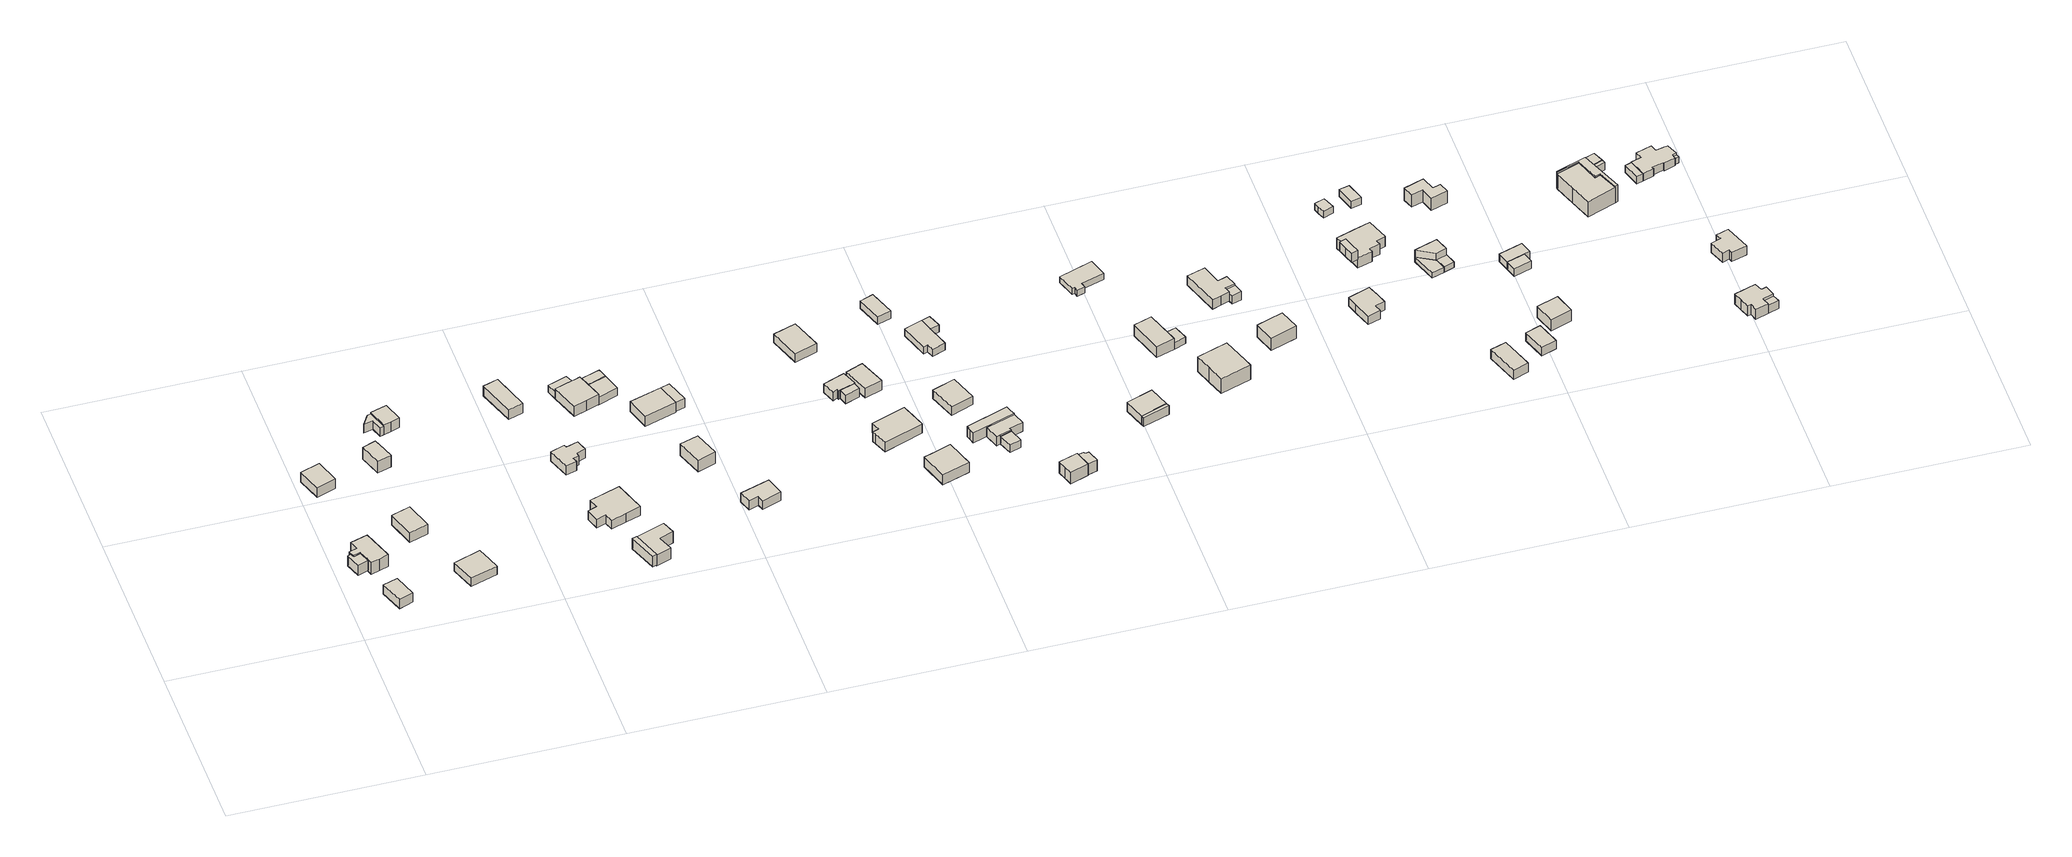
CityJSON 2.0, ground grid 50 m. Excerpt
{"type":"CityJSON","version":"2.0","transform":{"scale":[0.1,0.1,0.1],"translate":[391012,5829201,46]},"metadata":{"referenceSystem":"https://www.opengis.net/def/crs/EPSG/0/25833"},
"CityObjects":{
"building1":{"type":"Building","attributes":{"Gemeindeschluessel":"11000003","BezugspunktDach":"2200","function":"51009_1610","measuredHeight":3.14,"storeysAboveGround":0},"address":[{"country":"Germany","locality":"Berlin"}],"geometry":[{"type":"Solid","lod":"1","boundaries":[[[[0,1,2,3,4,5]],[[6,7,8,9,10,11]],[[6,11,5,4]],[[7,6,4,3]],[[8,7,3,2]],[[9,8,2,1]],[[10,9,1,0]],[[11,10,0,5]]]]}]},
"building2":{"type":"Building","attributes":{"Gemeindeschluessel":"11000003","BezugspunktDach":"2200","function":"31001_1312","measuredHeight":2.89,"storeysAboveGround":1},"address":[{"country":"Germany","locality":"Berlin","thoroughfareNumber":"14","thoroughfareName":"Huflattichweg"}],"geometry":[{"type":"Solid","lod":"1","boundaries":[[[[12,13,14,15]],[[16,17,18,19]],[[16,19,15,14]],[[17,16,14,13]],[[18,17,13,12]],[[19,18,12,15]]]]}]},
"building3":{"type":"Building","attributes":{"Gemeindeschluessel":"11000003","BezugspunktDach":"2200","function":"31001_1312","measuredHeight":5,"storeysAboveGround":1},"address":[{"country":"Germany","locality":"Berlin","thoroughfareNumber":"16","thoroughfareName":"Huflattichweg"}],"geometry":[{"type":"Solid","lod":"1","boundaries":[[[[20,21,22,23,24,25,26,27,28,29,30]],[[31,32,33,34,35,36,37,38,39,40,41]],[[31,41,30,29]],[[32,31,29,28]],[[33,32,28,27]],[[34,33,27,26]],[[35,34,26,25]],[[36,35,25,24]],[[37,36,24,23]],[[38,37,23,22]],[[39,38,22,21]],[[40,39,21,20]],[[41,40,20,30]]]]}]},
"building4":{"type":"Building","attributes":{"Gemeindeschluessel":"11000003","BezugspunktDach":"2200","function":"31001_1312","measuredHeight":3.61,"storeysAboveGround":1},"address":[{"country":"Germany","locality":"Berlin","thoroughfareNumber":"48","thoroughfareName":"Wildkräuterweg"}],"geometry":[{"type":"Solid","lod":"1","boundaries":[[[[42,43,44,45]],[[46,47,48,49]],[[46,49,45,44]],[[47,46,44,43]],[[48,47,43,42]],[[49,48,42,45]]]]}]},
"building5":{"type":"Building","attributes":{"Gemeindeschluessel":"11000003","BezugspunktDach":"2200","function":"31001_1312","measuredHeight":3.15,"storeysAboveGround":1},"address":[{"country":"Germany","locality":"Berlin","thoroughfareNumber":"15","thoroughfareName":"Goldrutenweg"}],"geometry":[{"type":"Solid","lod":"1","boundaries":[[[[50,51,52,53]],[[54,55,56,57]],[[54,57,53,52]],[[55,54,52,51]],[[56,55,51,50]],[[57,56,50,53]]]]}]},
"building6":{"type":"Building","attributes":{"Gemeindeschluessel":"11000003","BezugspunktDach":"2200","function":"31001_1312","measuredHeight":3.26,"storeysAboveGround":1},"address":[{"country":"Germany","locality":"Berlin","thoroughfareNumber":"13","thoroughfareName":"Goldrutenweg"}],"geometry":[{"type":"Solid","lod":"1","boundaries":[[[[58,59,60,61,62]],[[63,64,65,66,67]],[[63,67,62,61]],[[64,63,61,60]],[[65,64,60,59]],[[66,65,59,58]],[[67,66,58,62]]]]}]},
"building7":{"type":"Building","attributes":{"Gemeindeschluessel":"11000003","BezugspunktDach":"2200","function":"31001_1312","measuredHeight":4.02,"storeysAboveGround":1},"address":[{"country":"Germany","locality":"Berlin","thoroughfareNumber":"17","thoroughfareName":"Goldrutenweg"}],"geometry":[{"type":"Solid","lod":"1","boundaries":[[[[68,69,70,71,72]],[[73,74,75,76,77]],[[73,77,72,71]],[[74,73,71,70]],[[75,74,70,69]],[[76,75,69,68]],[[77,76,68,72]]]]}]},
"building8":{"type":"Building","attributes":{"Gemeindeschluessel":"11000003","BezugspunktDach":"2200","function":"51009_1610","measuredHeight":2.67,"storeysAboveGround":0},"address":[{"country":"Germany","locality":"Berlin"}],"geometry":[{"type":"Solid","lod":"1","boundaries":[[[[78,79,80,81,82,83]],[[84,85,86,87,88,89]],[[84,89,83,82]],[[85,84,82,81]],[[86,85,81,80]],[[87,86,80,79]],[[88,87,79,78]],[[89,88,78,83]]]]}]},
"building9":{"type":"Building","attributes":{"Gemeindeschluessel":"11000003","BezugspunktDach":"2200","function":"31001_1312","measuredHeight":3.31,"storeysAboveGround":1},"address":[{"country":"Germany","locality":"Berlin","thoroughfareNumber":"19","thoroughfareName":"Goldrutenweg"}],"geometry":[{"type":"Solid","lod":"1","boundaries":[[[[90,91,92,93,94]],[[95,96,97,86,85]],[[95,85,94,93]],[[96,95,93,92]],[[97,96,92,91]],[[86,97,91,90]],[[85,86,90,94]]]]}]},
"building10":{"type":"Building","attributes":{"Gemeindeschluessel":"11000003","BezugspunktDach":"2200","function":"51009_1610","measuredHeight":3.44,"storeysAboveGround":0},"address":[{"country":"Germany","locality":"Berlin"}],"geometry":[{"type":"Solid","lod":"1","boundaries":[[[[98,99,100,101]],[[102,103,104,105]],[[102,105,101,100]],[[103,102,100,99]],[[104,103,99,98]],[[105,104,98,101]]]]}]},
"building11":{"type":"Building","attributes":{"Gemeindeschluessel":"11000003","BezugspunktDach":"2200","function":"31001_1312","measuredHeight":3.64,"storeysAboveGround":1},"address":[{"country":"Germany","locality":"Berlin","thoroughfareNumber":"12","thoroughfareName":"Goldrutenweg"}],"geometry":[{"type":"Solid","lod":"1","boundaries":[[[[106,107,108,109,110,111,112,113,114,115]],[[116,117,118,119,120,121,122,123,124,125]],[[116,125,115,114]],[[117,116,114,113]],[[118,117,113,112]],[[119,118,112,111]],[[120,119,111,110]],[[121,120,110,109]],[[122,121,109,108]],[[123,122,108,107]],[[124,123,107,106]],[[125,124,106,115]]]]}]},
"building12":{"type":"Building","attributes":{"Gemeindeschluessel":"11000003","BezugspunktDach":"2200","function":"31001_1312","measuredHeight":3.37,"storeysAboveGround":1},"address":[{"country":"Germany","locality":"Berlin","thoroughfareNumber":"52","thoroughfareName":"Wildkräuterweg"}],"geometry":[{"type":"Solid","lod":"1","boundaries":[[[[126,127,128,129]],[[130,131,132,133]],[[130,133,129,128]],[[131,130,128,127]],[[132,131,127,126]],[[133,132,126,129]]]]}]},
"building13":{"type":"Building","attributes":{"Gemeindeschluessel":"11000003","BezugspunktDach":"2200","function":"31001_1312","measuredHeight":3.62,"storeysAboveGround":1},"address":[{"country":"Germany","locality":"Berlin","thoroughfareNumber":"10","thoroughfareName":"Goldrutenweg"}],"geometry":[{"type":"Solid","lod":"1","boundaries":[[[[134,135,136,137,138,139]],[[140,141,142,143,144,145]],[[140,145,139,138]],[[141,140,138,137]],[[142,141,137,136]],[[143,142,136,135]],[[144,143,135,134]],[[145,144,134,139]]]]}]},
"building14":{"type":"Building","attributes":{"Gemeindeschluessel":"11000003","BezugspunktDach":"2200","function":"31001_1312","measuredHeight":2.88,"storeysAboveGround":1},"address":[{"country":"Germany","locality":"Berlin","thoroughfareNumber":"14","thoroughfareName":"Goldrutenweg"}],"geometry":[{"type":"Solid","lod":"1","boundaries":[[[[146,147,148,149,150,151,152,153,154,155]],[[156,157,158,159,160,161,162,163,164,165]],[[156,165,155,154]],[[157,156,154,153]],[[158,157,153,152]],[[159,158,152,151]],[[160,159,151,150]],[[161,160,150,149]],[[162,161,149,148]],[[163,162,148,147]],[[164,163,147,146]],[[165,164,146,155]]]]}]},
"building15":{"type":"Building","attributes":{"Gemeindeschluessel":"11000003","function":"31001_1312"},"address":[{"country":"Germany","locality":"Berlin","thoroughfareNumber":"54","thoroughfareName":"Wildkräuterweg"}],"children":["building15-1","building15-2"]},
"building15-1":{"type":"BuildingPart","attributes":{"BezugspunktDach":"2200","measuredHeight":4.11,"storeysAboveGround":1},"parents":["building15"],"geometry":[{"type":"MultiSurface","lod":"1","boundaries":[[[166,167,168,169,170,171,172,173]],[[174,175,176,177,178,179,180,181]],[[182,183,181,173,172]],[[184,182,172,171]],[[176,175,171,170]],[[177,176,170,169]],[[178,177,169,168]],[[179,178,168,167]],[[180,179,167,166]],[[181,180,166,173]],[[174,181,183,182]],[[175,174,182,184]]]}]},
"building15-2":{"type":"BuildingPart","attributes":{"BezugspunktDach":"2200","measuredHeight":2.26,"storeysAboveGround":1},"parents":["building15"],"geometry":[{"type":"MultiSurface","lod":"1","boundaries":[[[183,184,185,186]],[[187,175,181,188]],[[187,188,186,185]],[[175,187,185,184]],[[188,181,183,186]],[[181,174,182,183]],[[175,184,182,174]]]}]},
"building16":{"type":"Building","attributes":{"Gemeindeschluessel":"11000003","BezugspunktDach":"2200","function":"51009_1610","measuredHeight":2.62,"storeysAboveGround":0},"address":[{"country":"Germany","locality":"Berlin"}],"geometry":[{"type":"Solid","lod":"1","boundaries":[[[[189,190,191,192,193,194,195]],[[196,197,198,199,200,201,202]],[[196,202,195,194]],[[197,196,194,193]],[[198,197,193,192]],[[199,198,192,191]],[[200,199,191,190]],[[201,200,190,189]],[[202,201,189,195]]]]}]},
"building17":{"type":"Building","attributes":{"Gemeindeschluessel":"11000003","BezugspunktDach":"2200","function":"31001_2723","measuredHeight":2.61,"storeysAboveGround":1},"address":[{"country":"Germany","locality":"Berlin","thoroughfareNumber":"54 (1)","thoroughfareName":"Wildkräuterweg"}],"geometry":[{"type":"Solid","lod":"1","boundaries":[[[[203,204,192,191,190]],[[199,198,205,206,200]],[[199,200,190,191]],[[198,199,191,192]],[[205,198,192,204]],[[206,205,204,203]],[[200,206,203,190]]]]}]},
"building18":{"type":"Building","attributes":{"Gemeindeschluessel":"11000003","BezugspunktDach":"2200","function":"31001_1312","measuredHeight":4.51,"storeysAboveGround":1},"address":[{"country":"Germany","locality":"Berlin","thoroughfareNumber":"33","thoroughfareName":"Frauenmantelweg"}],"geometry":[{"type":"Solid","lod":"1","boundaries":[[[[207,208,209,210]],[[211,212,213,214]],[[211,214,210,209]],[[212,211,209,208]],[[213,212,208,207]],[[214,213,207,210]]]]}]},
"building19":{"type":"Building","attributes":{"Gemeindeschluessel":"11000003","BezugspunktDach":"2200","function":"31001_1312","measuredHeight":3.18,"storeysAboveGround":1},"address":[{"country":"Germany","locality":"Berlin","thoroughfareNumber":"35","thoroughfareName":"Frauenmantelweg"}],"geometry":[{"type":"Solid","lod":"1","boundaries":[[[[215,216,217,218]],[[219,220,221,222]],[[219,222,218,217]],[[220,219,217,216]],[[221,220,216,215]],[[222,221,215,218]]]]}]},
"building20":{"type":"Building","attributes":{"Gemeindeschluessel":"11000003","BezugspunktDach":"2200","function":"31001_1312","measuredHeight":2.86,"storeysAboveGround":1},"address":[{"country":"Germany","locality":"Berlin","thoroughfareNumber":"31","thoroughfareName":"Frauenmantelweg"}],"geometry":[{"type":"Solid","lod":"1","boundaries":[[[[223,224,225,226,227,228]],[[229,230,231,232,233,234]],[[229,234,228,227]],[[230,229,227,226]],[[231,230,226,225]],[[232,231,225,224]],[[233,232,224,223]],[[234,233,223,228]]]]}]},
"building21":{"type":"Building","attributes":{"Gemeindeschluessel":"11000003","BezugspunktDach":"2200","function":"51009_1610","measuredHeight":2.93,"storeysAboveGround":0},"address":[{"country":"Germany","locality":"Berlin"}],"geometry":[{"type":"Solid","lod":"1","boundaries":[[[[216,235,236,217]],[[237,238,239,240]],[[237,240,217,236]],[[238,237,236,235]],[[239,238,235,216]],[[240,239,216,217]]]]}]},
"building22":{"type":"Building","attributes":{"Gemeindeschluessel":"11000003","BezugspunktDach":"2200","function":"31001_1312","measuredHeight":2.67,"storeysAboveGround":1},"address":[{"country":"Germany","locality":"Berlin","thoroughfareNumber":"32","thoroughfareName":"Frauenmantelweg"}],"geometry":[{"type":"Solid","lod":"1","boundaries":[[[[241,242,243,244,245,246,247,248]],[[249,250,251,252,253,254,255,256]],[[249,256,248,247]],[[250,249,247,246]],[[251,250,246,245]],[[252,251,245,244]],[[253,252,244,243]],[[254,253,243,242]],[[255,254,242,241]],[[256,255,241,248]]]]}]},
"building23":{"type":"Building","attributes":{"Gemeindeschluessel":"11000003","BezugspunktDach":"2200","function":"31001_1312","measuredHeight":2.71,"storeysAboveGround":1},"address":[{"country":"Germany","locality":"Berlin","thoroughfareNumber":"34","thoroughfareName":"Frauenmantelweg"}],"geometry":[{"type":"Solid","lod":"1","boundaries":[[[[257,258,259,260]],[[261,262,263,264]],[[261,264,260,259]],[[262,261,259,258]],[[263,262,258,257]],[[264,263,257,260]]]]}]},
"building24":{"type":"Building","attributes":{"Gemeindeschluessel":"11000003","BezugspunktDach":"2200","function":"51009_1610","measuredHeight":2.67,"storeysAboveGround":0},"address":[{"country":"Germany","locality":"Berlin"}],"geometry":[{"type":"Solid","lod":"1","boundaries":[[[[265,266,245,244]],[[251,267,268,252]],[[251,252,244,245]],[[267,251,245,266]],[[268,267,266,265]],[[252,268,265,244]]]]}]},
"building25":{"type":"Building","attributes":{"Gemeindeschluessel":"11000003","BezugspunktDach":"2200","function":"31001_1312","measuredHeight":3.29,"storeysAboveGround":1},"address":[{"country":"Germany","locality":"Berlin","thoroughfareNumber":"30","thoroughfareName":"Frauenmantelweg"}],"geometry":[{"type":"Solid","lod":"1","boundaries":[[[[269,270,271,272,273,274,275,276]],[[277,278,279,280,281,282,283,284]],[[277,284,276,275]],[[278,277,275,274]],[[279,278,274,273]],[[280,279,273,272]],[[281,280,272,271]],[[282,281,271,270]],[[283,282,270,269]],[[284,283,269,276]]]]}]},
"building26":{"type":"Building","attributes":{"Gemeindeschluessel":"11000003","BezugspunktDach":"2200","function":"31001_1312","measuredHeight":4.18,"storeysAboveGround":1},"address":[{"country":"Germany","locality":"Berlin","thoroughfareNumber":"28","thoroughfareName":"Frauenmantelweg"}],"geometry":[{"type":"Solid","lod":"1","boundaries":[[[[285,286,287,288,289]],[[290,291,292,293,294]],[[290,294,289,288]],[[291,290,288,287]],[[292,291,287,286]],[[293,292,286,285]],[[294,293,285,289]]]]}]},
"building27":{"type":"Building","attributes":{"Gemeindeschluessel":"11000003","BezugspunktDach":"2200","function":"31001_1312","measuredHeight":3.14,"storeysAboveGround":1},"address":[{"country":"Germany","locality":"Berlin","thoroughfareNumber":"32 (1)","thoroughfareName":"Frauenmantelweg"}],"geometry":[{"type":"Solid","lod":"1","boundaries":[[[[295,296,297,298]],[[299,300,301,302]],[[299,302,298,297]],[[300,299,297,296]],[[301,300,296,295]],[[302,301,295,298]]]]}]},
"building28":{"type":"Building","attributes":{"Gemeindeschluessel":"11000003","BezugspunktDach":"2200","function":"31001_1312","measuredHeight":2.69,"storeysAboveGround":1},"address":[{"country":"Germany","locality":"Berlin","thoroughfareNumber":"11","thoroughfareName":"Estragonweg"}],"geometry":[{"type":"Solid","lod":"1","boundaries":[[[[303,304,305,306]],[[307,308,309,310]],[[307,310,306,305]],[[308,307,305,304]],[[309,308,304,303]],[[310,309,303,306]]]]}]},
"building29":{"type":"Building","attributes":{"Gemeindeschluessel":"11000003","BezugspunktDach":"2200","function":"31001_2000","measuredHeight":4.21,"storeysAboveGround":1},"address":[{"country":"Germany","locality":"Berlin","thoroughfareNumber":"9 (1)","thoroughfareName":"Estragonweg"}],"geometry":[{"type":"Solid","lod":"1","boundaries":[[[[311,312,313,314,315,316]],[[317,318,319,320,321,322]],[[317,322,316,315]],[[318,317,315,314]],[[319,318,314,313]],[[320,319,313,312]],[[321,320,312,311]],[[322,321,311,316]]]]}]},
"building30":{"type":"Building","attributes":{"Gemeindeschluessel":"11000003","BezugspunktDach":"2200","function":"31001_1312","measuredHeight":2.4,"storeysAboveGround":1},"address":[{"country":"Germany","locality":"Berlin","thoroughfareNumber":"15","thoroughfareName":"Estragonweg"}],"geometry":[{"type":"Solid","lod":"1","boundaries":[[[[323,324,325,326,327]],[[328,329,330,331,332]],[[328,332,327,326]],[[329,328,326,325]],[[330,329,325,324]],[[331,330,324,323]],[[332,331,323,327]]]]}]},
"building31":{"type":"Building","attributes":{"Gemeindeschluessel":"11000003","function":"31001_1312"},"address":[{"country":"Germany","locality":"Berlin","thoroughfareNumber":"9","thoroughfareName":"Estragonweg"}],"children":["building31-1","building31-2"]},
"building31-1":{"type":"BuildingPart","attributes":{"BezugspunktDach":"2200","measuredHeight":2.94,"storeysAboveGround":1},"parents":["building31"],"geometry":[{"type":"Solid","lod":"1","boundaries":[[[[333,334,335,336,337,338,339]],[[340,341,342,343,344,345,346]],[[340,346,339,338]],[[341,340,338,337]],[[342,341,337,336]],[[343,342,336,335]],[[344,343,335,334],[344,347,348,343]],[[345,344,334,333]],[[346,345,333,339]],[[347,344,343,348]]]]}]},
"building31-2":{"type":"BuildingPart","attributes":{"BezugspunktDach":"2200","measuredHeight":2.49,"storeysAboveGround":1},"parents":["building31"],"geometry":[{"type":"MultiSurface","lod":"1","boundaries":[[[349,350,348,347]],[[343,351,352,344]],[[351,343,348,350]],[[352,351,350,349]],[[344,352,349,347]],[[353,343,344,347,348]]]}]},
"building32":{"type":"Building","attributes":{"Gemeindeschluessel":"11000003","BezugspunktDach":"2200","function":"31001_1312","measuredHeight":2.29,"storeysAboveGround":1},"address":[{"country":"Germany","locality":"Berlin","thoroughfareNumber":"13","thoroughfareName":"Estragonweg"}],"geometry":[{"type":"Solid","lod":"1","boundaries":[[[[354,355,356,357,358,359,360]],[[361,362,363,364,365,366,367]],[[361,367,360,359]],[[362,361,359,358]],[[363,362,358,357]],[[364,363,357,356]],[[365,364,356,355]],[[366,365,355,354]],[[367,366,354,360]]]]}]},
"building33":{"type":"Building","attributes":{"Gemeindeschluessel":"11000003","BezugspunktDach":"2200","function":"51009_1610","measuredHeight":2.34,"storeysAboveGround":0},"address":[{"country":"Germany","locality":"Berlin"}],"geometry":[{"type":"Solid","lod":"1","boundaries":[[[[358,368,369,359]],[[370,371,362,361]],[[370,361,359,369]],[[371,370,369,368]],[[362,371,368,358]],[[361,362,358,359]]]]}]},
"building34":{"type":"Building","attributes":{"Gemeindeschluessel":"11000003","BezugspunktDach":"2200","function":"31001_1312","measuredHeight":3.96,"storeysAboveGround":1},"address":[{"country":"Germany","locality":"Berlin","thoroughfareNumber":"7","thoroughfareName":"Estragonweg"}],"geometry":[{"type":"Solid","lod":"1","boundaries":[[[[372,373,374,375,376,377,378]],[[379,380,381,382,383,384,385]],[[379,385,378,377]],[[380,379,377,376]],[[381,380,376,375]],[[382,381,375,374]],[[383,382,374,373]],[[384,383,373,372]],[[385,384,372,378]]]]}]},
"building35":{"type":"Building","attributes":{"Gemeindeschluessel":"11000003","BezugspunktDach":"2200","function":"51009_1610","measuredHeight":3.5,"storeysAboveGround":0},"address":[{"country":"Germany","locality":"Berlin"}],"geometry":[{"type":"Solid","lod":"1","boundaries":[[[[374,386,387,388,389,376]],[[390,391,392,393,394,395]],[[390,395,376,389]],[[391,390,389,388]],[[392,391,388,387]],[[393,392,387,386]],[[394,393,386,374]],[[395,394,374,376]]]]}]},
"building36":{"type":"Building","attributes":{"Gemeindeschluessel":"11000003","BezugspunktDach":"2200","function":"31001_1312","measuredHeight":2.87,"storeysAboveGround":1},"address":[{"country":"Germany","locality":"Berlin","thoroughfareNumber":"5","thoroughfareName":"Brunnenkresseweg"}],"geometry":[{"type":"Solid","lod":"1","boundaries":[[[[396,397,398,399]],[[400,401,402,403]],[[400,403,399,398]],[[401,400,398,397]],[[402,401,397,396]],[[403,402,396,399]]]]}]},
"building37":{"type":"Building","attributes":{"Gemeindeschluessel":"11000003","BezugspunktDach":"2200","function":"51009_1610","measuredHeight":2.82,"storeysAboveGround":0},"address":[{"country":"Germany","locality":"Berlin"}],"geometry":[{"type":"Solid","lod":"1","boundaries":[[[[404,405,397,396]],[[406,407,408,409]],[[406,409,396,397]],[[407,406,397,405]],[[408,407,405,404]],[[409,408,404,396]]]]}]},
"building38":{"type":"Building","attributes":{"Gemeindeschluessel":"11000003","BezugspunktDach":"2200","function":"31001_1312","measuredHeight":1.82,"storeysAboveGround":1},"address":[{"country":"Germany","locality":"Berlin","thoroughfareNumber":"14","thoroughfareName":"Estragonweg"}],"geometry":[{"type":"Solid","lod":"1","boundaries":[[[[410,411,412,413,414,415,416,417]],[[418,419,420,421,422,423,424,425]],[[418,425,417,416]],[[419,418,416,415]],[[420,419,415,414]],[[421,420,414,413]],[[422,421,413,412]],[[423,422,412,411]],[[424,423,411,410]],[[425,424,410,417]]]]}]},
"building39":{"type":"Building","attributes":{"Gemeindeschluessel":"11000003","BezugspunktDach":"2200","function":"31001_1312","measuredHeight":4.02,"storeysAboveGround":1},"address":[{"country":"Germany","locality":"Berlin","thoroughfareNumber":"10","thoroughfareName":"Estragonweg"}],"geometry":[{"type":"Solid","lod":"1","boundaries":[[[[426,427,428,429]],[[430,431,432,433]],[[430,433,429,428]],[[431,430,428,427]],[[432,431,427,426]],[[433,432,426,429]]]]}]},
"building40":{"type":"Building","attributes":{"Gemeindeschluessel":"11000003","BezugspunktDach":"2200","function":"51009_1610","measuredHeight":2.09,"storeysAboveGround":0},"address":[{"country":"Germany","locality":"Berlin"}],"geometry":[{"type":"Solid","lod":"1","boundaries":[[[[434,435,436,437]],[[438,439,431,440]],[[438,440,437,436]],[[439,438,436,435]],[[431,439,435,434]],[[440,431,434,437]]]]}]},
"building41":{"type":"Building","attributes":{"Gemeindeschluessel":"11000003","BezugspunktDach":"2200","function":"31001_1312","measuredHeight":6.11,"storeysAboveGround":1},"address":[{"country":"Germany","locality":"Berlin","thoroughfareNumber":"7","thoroughfareName":"Brunnenkresseweg"}],"geometry":[{"type":"Solid","lod":"1","boundaries":[[[[441,442,443,444,445,446]],[[447,448,449,450,451,452]],[[447,452,446,445]],[[448,447,445,444]],[[449,448,444,443]],[[450,449,443,442]],[[451,450,442,441]],[[452,451,441,446]]]]}]},
"building42":{"type":"Building","attributes":{"Gemeindeschluessel":"11000003","BezugspunktDach":"2200","function":"31001_1312","measuredHeight":4.36,"storeysAboveGround":1},"address":[{"country":"Germany","locality":"Berlin","thoroughfareNumber":"9","thoroughfareName":"Dinkelweg"}],"geometry":[{"type":"Solid","lod":"1","boundaries":[[[[453,454,455,456,457,458,459,460,461,462]],[[463,464,465,466,467,468,469,470,471,472]],[[463,472,462,461]],[[464,463,461,460]],[[465,464,460,459]],[[466,465,459,458]],[[467,466,458,457]],[[468,467,457,456]],[[469,468,456,455]],[[470,469,455,454]],[[471,470,454,453]],[[472,471,453,462]]]]}]},
"building43":{"type":"Building","attributes":{"Gemeindeschluessel":"11000003","BezugspunktDach":"2200","function":"51009_1610","measuredHeight":2.62,"storeysAboveGround":0},"address":[{"country":"Germany","locality":"Berlin"}],"geometry":[{"type":"Solid","lod":"1","boundaries":[[[[473,474,475,476,477]],[[478,479,480,481,482]],[[478,482,477,476]],[[479,478,476,475]],[[480,479,475,474]],[[481,480,474,473]],[[482,481,473,477]]]]}]},
"building44":{"type":"Building","attributes":{"Gemeindeschluessel":"11000003","BezugspunktDach":"2200","function":"31001_1312","measuredHeight":4.43,"storeysAboveGround":1},"address":[{"country":"Germany","locality":"Berlin","thoroughfareNumber":"9","thoroughfareName":"Brunnenkresseweg"}],"geometry":[{"type":"Solid","lod":"1","boundaries":[[[[483,484,485,486,487]],[[488,489,490,491,492]],[[488,492,487,486]],[[489,488,486,485]],[[490,489,485,484]],[[491,490,484,483]],[[492,491,483,487]]]]}]},
"building45":{"type":"Building","attributes":{"Gemeindeschluessel":"11000003","BezugspunktDach":"2200","function":"31001_1312","measuredHeight":3.48,"storeysAboveGround":1},"address":[{"country":"Germany","locality":"Berlin","thoroughfareNumber":"11","thoroughfareName":"Brunnenkresseweg"}],"geometry":[{"type":"Solid","lod":"1","boundaries":[[[[493,494,495,496,497,498,499,500]],[[501,502,503,504,505,506,507,508]],[[501,508,500,499]],[[502,501,499,498]],[[503,502,498,497]],[[504,503,497,496]],[[505,504,496,495]],[[506,505,495,494]],[[507,506,494,493]],[[508,507,493,500]]]]}]},
"building46":{"type":"Building","attributes":{"Gemeindeschluessel":"11000003","BezugspunktDach":"2200","function":"51009_1610","measuredHeight":4,"storeysAboveGround":0},"address":[{"country":"Germany","locality":"Berlin"}],"geometry":[{"type":"Solid","lod":"1","boundaries":[[[[509,510,511,512,513,514]],[[515,516,517,518,519,520]],[[515,520,514,513]],[[516,515,513,512]],[[517,516,512,511]],[[518,517,511,510]],[[519,518,510,509]],[[520,519,509,514]]]]}]},
"building47":{"type":"Building","attributes":{"Gemeindeschluessel":"11000003","BezugspunktDach":"2200","function":"51009_1610","measuredHeight":2.08,"storeysAboveGround":0},"address":[{"country":"Germany","locality":"Berlin"}],"geometry":[{"type":"Solid","lod":"1","boundaries":[[[[521,522,523,524,525]],[[526,527,528,529,530]],[[526,530,525,524]],[[527,526,524,523]],[[528,527,523,522]],[[529,528,522,521]],[[530,529,521,525]]]]}]},
"building48":{"type":"Building","attributes":{"Gemeindeschluessel":"11000003","BezugspunktDach":"2200","function":"31001_1312","measuredHeight":6.74,"storeysAboveGround":1},"address":[{"country":"Germany","locality":"Berlin","thoroughfareNumber":"10","thoroughfareName":"Dinkelweg"}],"geometry":[{"type":"Solid","lod":"1","boundaries":[[[[531,532,533,534,535,536,537,538,539,540,541]],[[542,543,544,545,546,547,548,549,550,551,552]],[[542,552,541,540]],[[543,542,540,539]],[[544,543,539,538]],[[545,544,538,537]],[[546,545,537,536]],[[547,546,536,535]],[[548,547,535,534]],[[549,548,534,533]],[[550,549,533,532]],[[551,550,532,531]],[[552,551,531,541]]]]}]},
"building49":{"type":"Building","attributes":{"Gemeindeschluessel":"11000003","BezugspunktDach":"2200","function":"31001_1312","measuredHeight":2.9,"storeysAboveGround":1},"address":[{"country":"Germany","locality":"Berlin","thoroughfareNumber":"6","thoroughfareName":"Dinkelweg"}],"geometry":[{"type":"Solid","lod":"1","boundaries":[[[[553,554,555,556]],[[557,558,559,560]],[[557,560,556,555]],[[558,557,555,554]],[[559,558,554,553]],[[560,559,553,556]]]]}]},
"building50":{"type":"Building","attributes":{"Gemeindeschluessel":"11000003","BezugspunktDach":"2200","function":"31001_2723","measuredHeight":2.2,"storeysAboveGround":1},"address":[{"country":"Germany","locality":"Berlin","thoroughfareNumber":"12 (1)","thoroughfareName":"Dinkelweg"}],"geometry":[{"type":"Solid","lod":"1","boundaries":[[[[561,562,563,564,565]],[[566,567,568,569,570]],[[566,570,565,564]],[[567,566,564,563]],[[568,567,563,562]],[[569,568,562,561]],[[570,569,561,565]]]]}]},
"building51":{"type":"Building","attributes":{"Gemeindeschluessel":"11000003","function":"31001_1312"},"address":[{"country":"Germany","locality":"Berlin","thoroughfareNumber":"13","thoroughfareName":"Brunnenkresseweg"}],"children":["building51-1","building51-2"]},
"building51-1":{"type":"BuildingPart","attributes":{"BezugspunktDach":"2200","measuredHeight":3.76,"storeysAboveGround":1},"parents":["building51"],"geometry":[{"type":"MultiSurface","lod":"1","boundaries":[[[571,572,573,574]],[[575,576,577,578]],[[575,578,574,573]],[[576,575,573,572]],[[577,576,572,571]],[[579,580,581,577,571,574]],[[578,577,581,580,579]]]}]},
"building51-2":{"type":"BuildingPart","attributes":{"BezugspunktDach":"2200","measuredHeight":1.52,"storeysAboveGround":1},"parents":["building51"],"geometry":[{"type":"Solid","lod":"1","boundaries":[[[[582,583,581,580]],[[577,584,585,578]],[[584,577,581,583]],[[585,584,583,582]],[[578,585,582,580]],[[577,578,580,581]]]]}]},
"building52":{"type":"Building","attributes":{"Gemeindeschluessel":"11000003","BezugspunktDach":"2200","function":"51009_1610","measuredHeight":1.73,"storeysAboveGround":0},"address":[{"country":"Germany","locality":"Berlin"}],"geometry":[{"type":"Solid","lod":"1","boundaries":[[[[586,587,588,589]],[[590,591,592,593]],[[590,593,589,588]],[[591,590,588,587]],[[592,591,587,586]],[[593,592,586,589]]]]}]},
"building53":{"type":"Building","attributes":{"Gemeindeschluessel":"11000003","BezugspunktDach":"2200","function":"31001_2000","measuredHeight":2.52,"storeysAboveGround":1},"address":[{"country":"Germany","locality":"Berlin","thoroughfareNumber":"5 (1)","thoroughfareName":"Currykrautweg"}],"geometry":[{"type":"Solid","lod":"1","boundaries":[[[[594,595,596,597]],[[598,599,600,601]],[[598,601,597,596]],[[599,598,596,595]],[[600,599,595,594]],[[601,600,594,597]]]]}]},
"building54":{"type":"Building","attributes":{"Gemeindeschluessel":"11000003","BezugspunktDach":"2200","function":"31001_1312","measuredHeight":3.89,"storeysAboveGround":1},"address":[{"country":"Germany","locality":"Berlin","thoroughfareNumber":"9","thoroughfareName":"Currykrautweg"}],"geometry":[{"type":"Solid","lod":"1","boundaries":[[[[602,603,604,605,606,607,608,609]],[[610,611,612,613,614,615,616,617]],[[610,617,609,608]],[[611,610,608,607]],[[612,611,607,606]],[[613,612,606,605]],[[614,613,605,604]],[[615,614,604,603]],[[616,615,603,602]],[[617,616,602,609]]]]}]},
"building55":{"type":"Building","attributes":{"Gemeindeschluessel":"11000003","BezugspunktDach":"2200","function":"31001_1312","measuredHeight":3.53,"storeysAboveGround":1},"address":[{"country":"Germany","locality":"Berlin","thoroughfareNumber":"5","thoroughfareName":"Currykrautweg"}],"geometry":[{"type":"Solid","lod":"1","boundaries":[[[[618,619,620,621]],[[622,623,624,625]],[[622,625,621,620]],[[623,622,620,619]],[[624,623,619,618]],[[625,624,618,621]]]]}]},
"building56":{"type":"Building","attributes":{"Gemeindeschluessel":"11000003","BezugspunktDach":"2200","function":"51009_1610","measuredHeight":2.4,"storeysAboveGround":0},"address":[{"country":"Germany","locality":"Berlin"}],"geometry":[{"type":"Solid","lod":"1","boundaries":[[[[626,627,628,629]],[[630,631,632,633]],[[630,633,629,628]],[[631,630,628,627]],[[632,631,627,626]],[[633,632,626,629]]]]}]},
"building57":{"type":"Building","attributes":{"Gemeindeschluessel":"11000003","BezugspunktDach":"2200","function":"31001_1312","measuredHeight":2.4,"storeysAboveGround":1},"address":[{"country":"Germany","locality":"Berlin","thoroughfareNumber":"15","thoroughfareName":"Brunnenkresseweg"}],"geometry":[{"type":"Solid","lod":"1","boundaries":[[[[629,628,634,635,636]],[[637,638,630,633,639]],[[637,639,636,635]],[[638,637,635,634]],[[630,638,634,628]],[[633,630,628,629]],[[639,633,629,636]]]]}]},
"building58":{"type":"Building","attributes":{"Gemeindeschluessel":"11000003","BezugspunktDach":"2200","function":"31001_1010","measuredHeight":5.94,"storeysAboveGround":1},"address":[{"country":"Germany","locality":"Berlin","thoroughfareNumber":"8","thoroughfareName":"Currykrautweg"}],"geometry":[{"type":"Solid","lod":"1","boundaries":[[[[640,641,642,643,644,645,646,647]],[[648,649,650,651,652,653,654,655]],[[648,655,647,646]],[[649,648,646,645]],[[650,649,645,644]],[[651,650,644,643]],[[652,651,643,642]],[[653,652,642,641]],[[654,653,641,640]],[[655,654,640,647]]]]}]},
"building59":{"type":"Building","attributes":{"Gemeindeschluessel":"11000003","BezugspunktDach":"2200","function":"51009_1610","measuredHeight":5.31,"storeysAboveGround":0},"address":[{"country":"Germany","locality":"Berlin"}],"geometry":[{"type":"Solid","lod":"1","boundaries":[[[[656,657,658,659,660,661,662,663]],[[664,665,652,651,650,648,655,666]],[[664,666,663,662]],[[665,664,662,661]],[[652,665,661,660]],[[651,652,660,659]],[[650,651,659,658]],[[648,650,658,657]],[[655,648,657,656]],[[666,655,656,663]]]]}]},
"building60":{"type":"Building","attributes":{"Gemeindeschluessel":"11000003","BezugspunktDach":"2200","function":"31001_2000","measuredHeight":2.46,"storeysAboveGround":1},"address":[{"country":"Germany","locality":"Berlin","thoroughfareNumber":"8 (1)","thoroughfareName":"Currykrautweg"}],"geometry":[{"type":"Solid","lod":"1","boundaries":[[[[667,668,669,670]],[[671,672,673,674]],[[671,674,670,669]],[[672,671,669,668]],[[673,672,668,667]],[[674,673,667,670]]]]}]},
"building61":{"type":"Building","attributes":{"Gemeindeschluessel":"11000003","BezugspunktDach":"2200","function":"51009_1610","measuredHeight":2.46,"storeysAboveGround":0},"address":[{"country":"Germany","locality":"Berlin"}],"geometry":[{"type":"Solid","lod":"1","boundaries":[[[[675,676,668,667]],[[672,677,678,673]],[[672,673,667,668]],[[677,672,668,676]],[[678,677,676,675]],[[673,678,675,667]]]]}]},
"building62":{"type":"Building","attributes":{"Gemeindeschluessel":"11000003","BezugspunktDach":"2200","function":"31001_1312","measuredHeight":4.34,"storeysAboveGround":1},"address":[{"country":"Germany","locality":"Berlin","thoroughfareNumber":"4","thoroughfareName":"Currykrautweg"}],"geometry":[{"type":"Solid","lod":"1","boundaries":[[[[679,680,681,682,683,684,685,686,687,688,689,690]],[[691,692,693,694,695,696,697,698,699,700,701,702]],[[691,702,690,689]],[[692,691,689,688]],[[693,692,688,687]],[[694,693,687,686]],[[695,694,686,685]],[[696,695,685,684]],[[697,696,684,683]],[[698,697,683,682]],[[699,698,682,681]],[[700,699,681,680]],[[701,700,680,679]],[[702,701,679,690]]]]}]},
"building63":{"type":"Building","attributes":{"Gemeindeschluessel":"11000003","BezugspunktDach":"2200","function":"51009_1610","measuredHeight":2.29,"storeysAboveGround":0},"address":[{"country":"Germany","locality":"Berlin"}],"geometry":[{"type":"Solid","lod":"1","boundaries":[[[[703,704,705,706]],[[707,708,709,710]],[[707,710,706,705]],[[708,707,705,704]],[[709,708,704,703]],[[710,709,703,706]]]]}]},
"building64":{"type":"Building","attributes":{"Gemeindeschluessel":"11000003","BezugspunktDach":"2200","function":"31001_2723","measuredHeight":2.66,"storeysAboveGround":1},"address":[{"country":"Germany","locality":"Berlin","thoroughfareNumber":"4 (1)","thoroughfareName":"Currykrautweg"}],"geometry":[{"type":"Solid","lod":"1","boundaries":[[[[711,712,713,714]],[[695,715,697,696]],[[695,696,714,713]],[[715,695,713,712]],[[697,715,712,711]],[[696,697,711,714]]]]}]},
"building65":{"type":"Building","attributes":{"Gemeindeschluessel":"11000003","BezugspunktDach":"2200","function":"31001_1312","measuredHeight":2.98,"storeysAboveGround":1},"address":[{"country":"Germany","locality":"Berlin","thoroughfareNumber":"6","thoroughfareName":"Currykrautweg"}],"geometry":[{"type":"Solid","lod":"1","boundaries":[[[[716,717,718,719,720,721,722,723]],[[724,725,726,727,728,729,730,731]],[[724,731,723,722]],[[725,724,722,721]],[[726,725,721,720]],[[727,726,720,719]],[[728,727,719,718]],[[729,728,718,717]],[[730,729,717,716]],[[731,730,716,723]]]]}]},
"building66":{"type":"Building","attributes":{"Gemeindeschluessel":"11000003","BezugspunktDach":"2200","function":"31001_1312","measuredHeight":3.81,"storeysAboveGround":1},"address":[{"country":"Germany","locality":"Berlin","thoroughfareNumber":"19","thoroughfareName":"Brunnenkresseweg"}],"geometry":[{"type":"Solid","lod":"1","boundaries":[[[[732,733,734,735,736,737,738,739,740,741,742,743,744,745,746,747,748]],[[749,750,751,752,753,754,755,756,757,758,759,760,761,762,708,763,707]],[[749,707,748,747]],[[750,749,747,746]],[[751,750,746,745]],[[752,751,745,744]],[[753,752,744,743]],[[754,753,743,742]],[[755,754,742,741]],[[756,755,741,740]],[[757,756,740,739]],[[758,757,739,738]],[[759,758,738,737]],[[760,759,737,736]],[[761,760,736,735]],[[762,761,735,734]],[[708,762,734,733]],[[763,708,733,732]],[[707,763,732,748]]]]}]},
"building67":{"type":"Building","attributes":{"Gemeindeschluessel":"11000003","BezugspunktDach":"2200","function":"51009_1610","measuredHeight":1.93,"storeysAboveGround":0},"address":[{"country":"Germany","locality":"Berlin"}],"geometry":[{"type":"Solid","lod":"1","boundaries":[[[[764,765,766,767]],[[768,769,770,771]],[[768,771,767,766]],[[769,768,766,765]],[[770,769,765,764]],[[771,770,764,767]]]]}]}
},
"vertices":[
[39,179,76],[66,189,76],[56,218,76],[37,212,76],[33,222,76],[25,219,76],[33,222,44],[37,212,44],[56,218,44],[66,189,44],[39,179,44],[25,219,44],
[96,29,81],[133,42,81],[113,103,81],[74,91,81],[113,103,52],[133,42,52],[96,29,52],[74,91,52],
[33,222,80],[37,212,80],[56,218,80],[66,189,80],[70,176,80],[93,183,80],[117,191,80],[89,272,80],[44,258,80],[51,234,80],[31,228,80],[51,234,42],[44,258,42],[89,272,42],[117,191,42],[93,183,42],[70,176,42],[66,189,42],[56,218,42],[37,212,42],[33,222,42],[31,228,42],
[29,480,68],[79,498,68],[59,562,68],[7,544,68],[59,562,37],[79,498,37],[29,480,37],[7,544,37],
[193,263,68],[243,279,68],[219,351,68],[170,335,68],[219,351,37],[243,279,37],[193,263,37],[170,335,37],
[285,63,71],[356,85,71],[345,118,71],[333,151,71],[262,127,71],[333,151,44],[345,118,44],[356,85,44],[285,63,44],[262,127,44],
[193,525,70],[230,537,70],[220,566,70],[209,596,70],[173,583,70],[209,596,33],[220,566,33],[230,537,33],[193,525,33],[173,583,33],
[228,678,59],[237,649,59],[247,652,59],[230,704,59],[221,701,59],[203,672,59],[221,701,32],[230,704,32],[247,652,32],[237,649,32],[228,678,32],[203,672,32],
[247,652,63],[268,658,63],[290,665,63],[273,717,63],[230,704,63],[273,717,32],[290,665,32],[268,658,32],
[722,12,69],[733,16,69],[706,91,69],[694,87,69],[706,91,35],[733,16,35],[722,12,35],[694,87,35],
[635,186,61],[660,194,61],[668,172,61],[708,185,61],[748,198,61],[720,281,61],[680,268,61],[640,255,61],[649,229,61],[624,220,61],[649,229,33],[640,255,33],[680,268,33],[720,281,33],[748,198,33],[708,185,33],[668,172,33],[660,194,33],[635,186,33],[624,220,33],
[549,621,59],[588,633,59],[555,732,59],[516,719,59],[555,732,28],[588,633,28],[549,621,28],[516,719,28],
[733,16,68],[772,30,68],[757,69,68],[794,83,68],[781,118,68],[706,91,68],[781,118,32],[794,83,32],[757,69,32],[772,30,32],[733,16,32],[706,91,32],
[622,391,58],[650,399,58],[646,411,58],[661,416,58],[659,426,58],[683,435,58],[673,465,58],[642,455,58],[639,463,58],[601,450,58],[639,463,29],[642,455,29],[673,465,29],[683,435,29],[659,426,29],[661,416,29],[646,411,29],[650,399,29],[622,391,29],[601,450,29],
[702,586,60],[736,597,60],[770,609,60],[753,658,60],[745,681,60],[729,676,60],[710,670,60],[676,659,60],[710,670,28],[729,676,28],[745,681,28],[753,658,28],[770,609,28],[736,597,28],[702,586,28],[676,659,28],[710,670,50],[676,659,50],[729,676,50],
[718,704,50],[667,686,50],[718,704,28],[667,686,28],
[745,681,51],[753,658,51],[780,667,51],[807,676,51],[799,701,51],[771,692,51],[744,683,51],[771,692,27],[799,701,27],[807,676,27],[780,667,27],[753,658,27],[745,681,27],[744,683,27],
[770,609,51],[822,627,51],[822,627,27],[770,609,27],
[926,310,66],[974,326,66],[951,393,66],[902,378,66],[951,393,29],[974,326,29],[926,310,29],[902,378,29],
[854,505,57],[938,531,57],[919,592,57],[835,566,57],[919,592,25],[938,531,25],[854,505,25],[835,566,25],
[1002,143,59],[1028,152,59],[1033,135,59],[1084,152,59],[1069,201,59],[991,176,59],[1069,201,31],[1084,152,31],[1033,135,31],[1028,152,31],[1002,143,31],[991,176,31],
[963,538,57],[943,599,57],[943,599,28],[963,538,28],[938,531,28],[919,592,28],
[1307,456,57],[1320,462,57],[1322,457,57],[1326,459,57],[1365,472,57],[1367,473,57],[1351,512,57],[1294,491,57],[1351,512,30],[1367,473,30],[1365,472,30],[1326,459,30],[1322,457,30],[1320,462,30],[1307,456,30],[1294,491,30],
[1262,615,55],[1321,635,55],[1293,717,55],[1233,697,55],[1293,717,28],[1321,635,28],[1262,615,28],[1233,697,28],
[1333,437,57],[1371,451,57],[1371,451,30],[1333,437,30],
[1359,279,61],[1372,245,61],[1476,283,61],[1464,317,61],[1452,351,61],[1363,319,61],[1372,295,61],[1355,289,61],[1372,295,31],[1363,319,31],[1452,351,31],[1464,317,31],[1476,283,31],[1372,245,31],[1359,279,31],[1355,289,31],
[1470,93,62],[1543,117,62],[1519,192,62],[1482,179,62],[1446,167,62],[1482,179,31],[1519,192,31],[1543,117,31],[1470,93,31],[1446,167,31],
[1384,443,61],[1429,458,61],[1402,529,61],[1357,511,61],[1402,529,30],[1429,458,30],[1384,443,30],[1357,511,30],
[1562,323,57],[1622,345,57],[1597,416,57],[1537,394,57],[1597,416,30],[1622,345,30],[1562,323,30],[1537,394,30],
[1579,227,63],[1583,214,63],[1696,251,63],[1691,265,63],[1686,279,63],[1575,240,63],[1686,279,31],[1691,265,31],[1696,251,31],[1583,214,31],[1579,227,31],[1575,240,31],
[1489,686,52],[1525,697,52],[1501,765,52],[1467,753,52],[1466,753,52],[1467,753,28],[1501,765,28],[1525,697,28],[1489,686,28],[1466,753,28],
[1632,186,61],[1643,190,61],[1673,200,61],[1671,205,61],[1707,218,61],[1696,251,61],[1619,225,61],[1696,251,32],[1707,218,32],[1671,205,32],[1673,200,32],[1643,190,32],[1632,186,32],[1619,225,32],[1643,190,57],[1673,200,57],
[1656,154,57],[1686,164,57],[1686,164,32],[1656,154,32],[1673,200,37],
[1562,552,53],[1573,555,53],[1580,537,53],[1615,550,53],[1596,607,53],[1585,643,53],[1538,626,53],[1585,643,30],[1596,607,30],[1615,550,30],[1580,537,30],[1573,555,30],[1562,552,30],[1538,626,30],
[1620,615,53],[1607,650,53],[1607,650,30],[1620,615,30],
[1755,30,66],[1763,8,66],[1811,25,66],[1804,47,66],[1799,64,66],[1797,69,66],[1748,53,66],[1797,69,30],[1799,64,30],[1804,47,30],[1811,25,30],[1763,8,30],[1755,30,30],[1748,53,30],
[1836,33,66],[1825,65,66],[1816,63,66],[1813,68,66],[1813,68,31],[1816,63,31],[1825,65,31],[1836,33,31],[1811,25,31],[1799,64,31],
[1985,157,61],[2054,181,61],[2035,237,61],[1966,213,61],[2035,237,32],[2054,181,32],[1985,157,32],[1966,213,32],
[1988,148,61],[2058,172,61],[2054,181,33],[2058,172,33],[1988,148,33],[1985,157,33],
[1963,652,47],[1970,654,47],[1973,642,47],[1994,649,47],[1990,662,47],[2051,681,47],[2036,731,47],[1947,701,47],[2036,731,28],[2051,681,28],[1990,662,28],[1994,649,28],[1973,642,28],[1970,654,28],[1963,652,28],[1947,701,28],
[2089,373,68],[2137,389,68],[2107,479,68],[2060,463,68],[2107,479,33],[2137,389,33],[2089,373,33],[2060,463,33],
[2137,389,54],[2169,401,54],[2156,439,54],[2124,429,54],[2156,439,33],[2169,401,33],[2124,429,33],
[2183,254,79],[2199,208,79],[2280,234,79],[2265,280,79],[2249,326,79],[2168,299,79],[2249,326,32],[2265,280,32],[2280,234,32],[2199,208,32],[2183,254,32],[2168,299,32],
[2268,504,57],[2292,512,57],[2315,520,57],[2310,536,57],[2336,544,57],[2325,574,57],[2300,566,57],[2284,619,57],[2260,612,57],[2235,604,57],[2260,612,28],[2284,619,28],[2300,566,28],[2325,574,28],[2336,544,28],[2310,536,28],[2315,520,28],[2292,512,28],[2268,504,28],[2235,604,28],
[2315,520,53],[2319,509,53],[2344,517,53],[2336,544,53],[2310,536,53],[2336,544,27],[2344,517,27],[2319,509,27],[2315,520,27],[2310,536,27],
[2359,323,67],[2429,347,67],[2420,375,67],[2411,402,67],[2341,378,67],[2411,402,28],[2420,375,28],[2429,347,28],[2359,323,28],[2341,378,28],
[2591,392,54],[2607,344,54],[2641,355,54],[2634,374,54],[2660,382,54],[2650,412,54],[2639,441,54],[2582,421,54],[2639,441,27],[2650,412,27],[2660,382,27],[2634,374,27],[2641,355,27],[2607,344,27],[2591,392,27],[2582,421,27],
[2626,589,57],[2634,565,57],[2651,571,57],[2643,595,57],[2635,619,57],[2618,613,57],[2635,619,28],[2643,595,28],[2651,571,28],[2634,565,28],[2626,589,28],[2618,613,28],
[2609,756,48],[2616,737,48],[2643,747,48],[2631,780,48],[2604,771,48],[2631,780,27],[2643,747,27],[2616,737,27],[2609,756,27],[2604,771,27],
[2635,619,34],[2644,593,34],[2651,571,34],[2690,583,34],[2686,593,34],[2715,602,34],[2710,616,34],[2735,625,34],[2715,683,34],[2669,668,34],[2623,653,34],[2669,668,1],[2715,683,1],[2735,625,1],[2710,616,1],[2715,602,1],[2686,593,1],[2690,583,1],[2651,571,1],[2644,593,1],[2635,619,1],[2623,653,1],
[2881,55,57],[2922,70,57],[2893,156,57],[2851,142,57],[2893,156,28],[2922,70,28],[2881,55,28],[2851,142,28],
[2689,748,51],[2716,755,51],[2702,798,51],[2700,804,51],[2674,798,51],[2700,804,29],[2702,798,29],[2716,755,29],[2689,748,29],[2674,798,29],
[2824,499,65],[2852,508,65],[2839,545,65],[2779,525,65],[2839,545,27],[2852,508,27],[2824,499,27],[2779,525,27],[2779,525,41],[2779,525,43],[2824,499,43],
[2801,458,43],[2834,468,43],[2834,468,27],[2801,458,27],
[2834,468,45],[2862,478,45],[2852,508,45],[2824,499,45],[2852,508,28],[2862,478,28],[2834,468,28],[2824,499,28],
[2970,115,55],[3010,129,55],[2989,191,55],[2949,177,55],[2989,191,29],[3010,129,29],[2970,115,29],[2949,177,29],
[2829,714,65],[2859,723,65],[2870,688,65],[2914,703,65],[2905,730,65],[2884,723,65],[2872,760,65],[2819,742,65],[2872,760,26],[2884,723,26],[2905,730,26],[2914,703,26],[2870,688,26],[2859,723,26],[2829,714,26],[2819,742,26],
[3017,193,64],[3073,213,64],[3056,268,64],[2999,249,64],[3056,268,29],[3073,213,29],[3017,193,29],[2999,249,29],
[2991,407,50],[3038,422,50],[3029,450,50],[2982,435,50],[3029,450,26],[3038,422,26],[2991,407,26],[2982,435,26],
[3044,456,50],[3034,488,50],[2972,468,50],[3034,488,26],[3044,456,26],[2972,468,26],
[3199,613,77],[3220,555,77],[3297,584,77],[3275,637,77],[3261,631,77],[3259,635,77],[3239,693,77],[3179,671,77],[3239,693,28],[3259,635,28],[3261,631,28],[3275,637,28],[3297,584,28],[3220,555,28],[3199,613,28],[3179,671,28],
[3179,671,81],[3239,693,81],[3261,631,81],[3275,637,81],[3297,584,81],[3304,587,81],[3258,704,81],[3178,675,81],[3258,704,28],[3304,587,28],[3178,675,28],
[3261,697,52],[3303,713,52],[3292,742,52],[3250,726,52],[3292,742,28],[3303,713,28],[3261,697,28],[3250,726,28],
[3265,687,52],[3307,703,52],[3307,703,28],[3265,687,28],
[3472,132,60],[3481,108,60],[3490,110,60],[3496,90,60],[3530,101,60],[3523,121,60],[3552,131,60],[3544,156,60],[3543,159,60],[3529,154,60],[3521,176,60],[3464,157,60],[3521,176,28],[3529,154,28],[3543,159,28],[3544,156,28],[3552,131,28],[3523,121,28],[3530,101,28],[3496,90,28],[3490,110,28],[3481,108,28],[3472,132,28],[3464,157,28],
[3366,635,50],[3383,640,50],[3368,686,50],[3351,681,50],[3368,686,27],[3383,640,27],[3366,635,27],[3351,681,27],
[3530,101,54],[3559,111,54],[3552,131,54],[3523,121,54],[3559,111,28],
[3479,306,58],[3498,312,58],[3501,302,58],[3542,315,58],[3517,384,58],[3484,373,58],[3490,358,58],[3463,348,58],[3490,358,29],[3484,373,29],[3517,384,29],[3542,315,29],[3501,302,29],[3498,312,29],[3479,306,29],[3463,348,29],
[3381,645,52],[3383,640,52],[3412,649,52],[3409,653,52],[3441,663,52],[3442,660,52],[3472,670,52],[3471,672,52],[3468,682,52],[3480,685,52],[3468,716,52],[3459,714,52],[3436,709,52],[3430,727,52],[3388,714,52],[3395,695,52],[3368,686,52],[3395,695,27],[3388,714,27],[3430,727,27],[3436,709,27],[3459,714,27],[3468,716,27],[3480,685,27],[3468,682,27],[3471,672,27],[3472,670,27],[3442,660,27],[3441,663,27],[3409,653,27],[3412,649,27],[3381,645,27],
[3471,672,47],[3483,676,47],[3480,685,47],[3468,682,47],[3480,685,28],[3483,676,28],[3471,672,28],[3468,682,28]
]}
